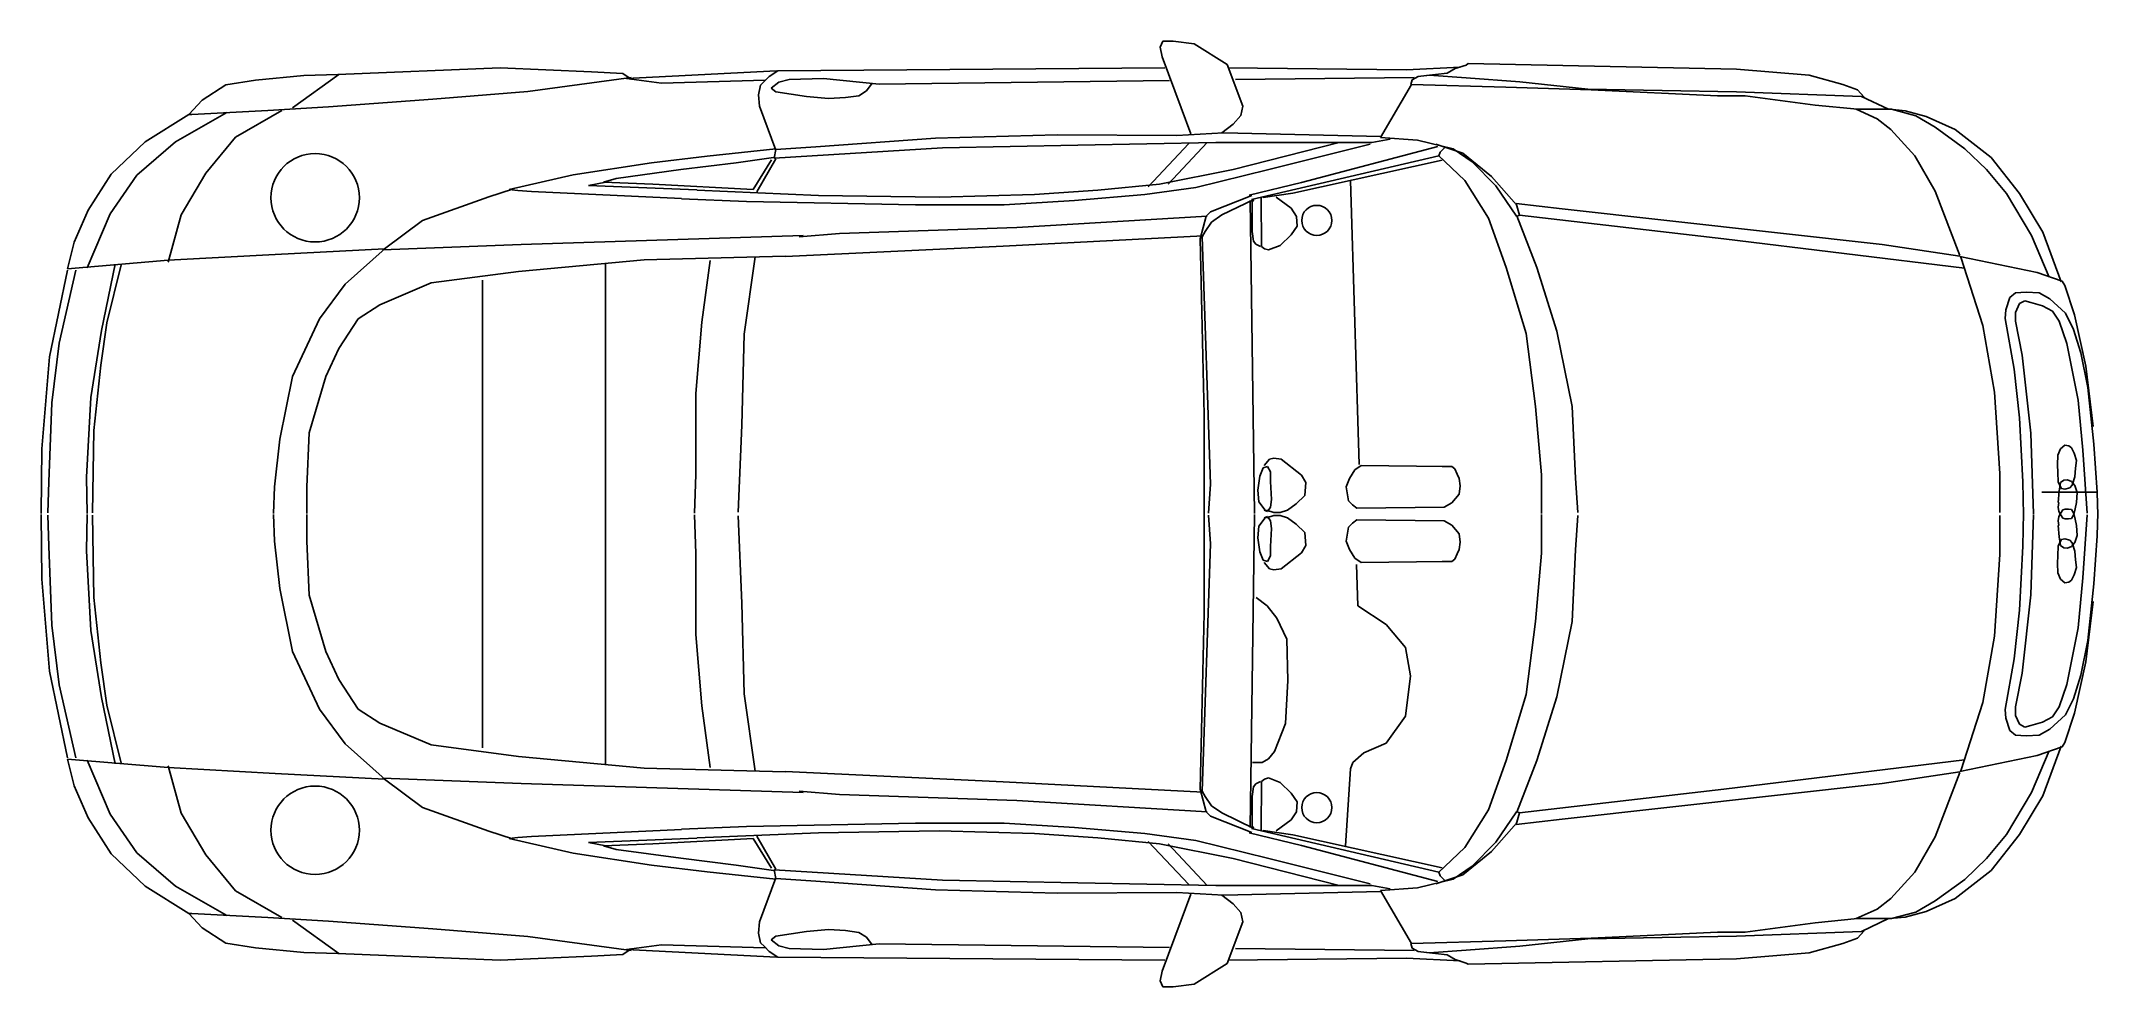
# Model space of a CAD drawing. Header units: millimetres. Extents: x 0 to 4200, y -967 to 965.
import ezdxf

# ---------------------------------------------------------------- set-up
doc = ezdxf.new("R2010")
doc.units = ezdxf.units.MM
doc.layers.add('ceco.net 93', color=7, linetype='Continuous')

msp = doc.modelspace()

# ---------------------------------------------------------------- linework, layer by layer
at = {"layer": 'ceco.net 93'}
for p, q in [((2290.7, 964.7), (2285.3, 952.3)), ((2285.3, 952.3), (2288.9, 932.9)), ((2288.9, 932.9), (2327.9, 828.4)), ((2311.9, 964.7), (2290.7, 964.7)), ((2354.4, 959.4), (2311.9, 964.7)), ((2421.8, 916.9), (2354.4, 959.4)), ((377.3, 875.1), (437.4, 884.8)), ((437.4, 884.8), (536.3, 894.5)), ((608, 896.4), (513, 828.7)), ((536.3, 894.5), (606.1, 896.4)), ((606.1, 896.4), (937.5, 910)), ((937.5, 910), (1123.6, 902.2)), ((1205, 890.6), (993.7, 861.6)), ((1123.6, 902.2), (1187.6, 898.4)), ((1187.6, 898.4), (1205, 886.8)), ((1501.6, 904.2), (1195.3, 888.7)), ((1195.3, 888.7), (1267, 879)), ((1267, 879), (1478.3, 884.8)), ((1469, 874.8), (1476.8, 882.6)), ((1476.8, 882.6), (1486.5, 892.3)), ((1486.5, 892.3), (1504.1, 904)), ((1504.1, 904), (2294.5, 909.9)), ((1527.5, 886.5), (1506.1, 880.6)), ((1597.8, 888.4), (1527.5, 886.5)), ((1711, 876.7), (1597.8, 888.4)), ((2304.3, 884.5), (1711, 876.7)), ((2453.7, 832), (2421.8, 916.9)), ((2423.3, 909.9), (2788.3, 906)), ((2803.9, 890.4), (2438.9, 886.5)), ((2788.3, 906), (2897.6, 911.8)), ((2799.8, 885.7), (2797.1, 876.1)), ((2812.2, 892.6), (2799.8, 885.7)), ((2834.2, 895.4), (2812.2, 892.6)), ((2823.2, 894), (2871.3, 899.5)), ((2909.7, 889.9), (2834.2, 895.4)), ((2871.3, 899.5), (2887.7, 909.1)), ((2887.7, 909.1), (2909.7, 915.9)), ((2909.7, 915.9), (2913.9, 918.7)), ((3019.6, 881.6), (2909.7, 889.9)), ((2913.9, 918.7), (3462, 907.7)), ((3462, 907.7), (3610.3, 895.4)), ((3610.3, 895.4), (3679, 876.1)), ((301.7, 815.1), (328.9, 844.2)), ((328.9, 844.2), (377.3, 875.1)), ((799.9, 846.1), (586.7, 830.6)), ((993.7, 861.6), (799.9, 846.1)), ((1465.1, 855.3), (1469, 874.8)), ((1467, 831.9), (1465.1, 855.3)), ((1506.1, 880.6), (1490.5, 868.9)), ((1490.5, 868.9), (1500.2, 861.1)), ((1500.2, 861.1), (1562.7, 851.4)), ((1562.7, 851.4), (1607.5, 847.5)), ((1607.5, 847.5), (1642.7, 849.4)), ((1642.7, 849.4), (1670, 853.3)), ((1670, 853.3), (1685.6, 863.1)), ((1685.6, 863.1), (1697.3, 878.7)), ((2798.5, 876.1), (2735.3, 767.7)), ((2990.8, 870.7), (2798.5, 876.1)), ((3165.2, 865.2), (2990.8, 870.7)), ((3158.4, 866.5), (3019.6, 881.6)), ((3462, 861), (3158.4, 866.5)), ((3423.5, 852.8), (3165.2, 865.2)), ((3479.8, 852.8), (3423.5, 852.8)), ((3717.5, 851.4), (3462, 861)), ((3622.7, 833.6), (3479.8, 852.8)), ((3679, 876.1), (3709.2, 865.2)), ((3709.2, 865.2), (3723, 850.1)), ((3772.4, 825.4), (3717.5, 851.4)), ((301.7, 815.1), (212.6, 759)), ((379.3, 819), (274.6, 759)), ((307.5, 815.1), (301.7, 815.1)), ((462.6, 822.9), (307.5, 815.1)), ((491.7, 822.9), (396.7, 768.7)), ((586.7, 830.6), (462.6, 822.9)), ((1500.2, 742.2), (1467, 831.9)), ((2327.9, 828.4), (2347.4, 775.4)), ((2434.2, 794.8), (2450.1, 812.5)), ((2450.1, 812.5), (2453.7, 832)), ((3709.2, 825.4), (3622.7, 833.6)), ((3749.2, 805.7), (3706.5, 825.4)), ((3706.5, 825.4), (3778.7, 825.4)), ((3777.1, 784.4), (3749.2, 805.7)), ((3806.6, 822.1), (3775.4, 825.4)), ((3778.7, 825.4), (3828, 812.3)), ((3849.3, 810.6), (3806.6, 822.1)), ((3828, 812.3), (3867.4, 789.3)), ((3908.4, 784.4), (3849.3, 810.6)), ((212.6, 759), (142.8, 693.2)), ((274.6, 759), (195.1, 691.2)), ((396.7, 768.7), (336.6, 695.1)), ((1826.5, 766.5), (1582, 748.8)), ((2074.5, 773.6), (1826.5, 766.5)), ((2319, 771.8), (2074.5, 773.6)), ((2117, 752.4), (2398.7, 757.7)), ((2381, 757.7), (2301.3, 672.7)), ((2414.7, 777.1), (2319, 771.8)), ((2398.7, 757.7), (2717.6, 757.7)), ((2411.1, 777.1), (2434.2, 794.8)), ((2501.5, 775.4), (2414.7, 777.1)), ((2650.3, 757.7), (2434.2, 702.8)), ((2735.4, 770.1), (2501.5, 775.4)), ((2717.6, 757.7), (2754.8, 764.7)), ((2735.3, 767.7), (2810.8, 762.3)), ((2810.8, 762.3), (2883.6, 744.4)), ((3826.3, 730.3), (3777.1, 784.4)), ((3867.4, 789.3), (3928.1, 745)), ((3982.3, 727), (3908.4, 784.4)), ((1086.1, 691.3), (1246.2, 716)), ((1246.2, 716), (1359.9, 729.9)), ((1306.5, 702.2), (1419.3, 716)), ((1359.9, 729.9), (1500.3, 744.7)), ((1419.3, 716), (1495.4, 726.9)), ((1491.4, 722), (1453.9, 661.7)), ((1461.5, 656.8), (1500.5, 724)), ((1496.9, 725.8), (1840.6, 747)), ((1500.5, 743.5), (1496.9, 725.8)), ((1582, 748.8), (1500.5, 743.5)), ((1840.6, 747), (2117, 752.4)), ((2343.8, 755.9), (2260.5, 667.4)), ((2854.4, 730.2), (2471.4, 641.1)), ((2714.1, 754.1), (2506.8, 702.8)), ((2860.9, 721.5), (2556.3, 654.1)), ((2852.2, 749.7), (2573.7, 675.8)), ((2902.9, 736.2), (2847.9, 754)), ((2856.6, 737.8), (2854.2, 730.6)), ((2854.2, 730.6), (2866.3, 718.6)), ((2866.3, 747.4), (2856.6, 737.8)), ((2866.3, 718.6), (2907.2, 680.1)), ((2883.6, 744.4), (2922.1, 718.3)), ((2961.9, 688.2), (2902.9, 736.2)), ((2922.1, 718.3), (2970.2, 669)), ((3867.4, 658.1), (3826.3, 730.3)), ((3928.1, 745), (3972.4, 702.4)), ((4039.8, 653.2), (3982.3, 727)), ((142.8, 693.2), (96.3, 619.6)), ((195.1, 691.2), (140.9, 611.8)), ((336.6, 695.1), (286.2, 609.9)), ((955.6, 661.7), (1086.1, 691.3)), ((1117.7, 669.6), (1153.3, 676.5)), ((1148.4, 676.5), (1174.1, 684.4)), ((1249.2, 672.6), (1148.4, 676.5)), ((1174.1, 684.4), (1306.5, 702.2)), ((1453.9, 661.7), (1249.2, 672.6)), ((2283.6, 672.7), (2157.8, 660.3)), ((2434.2, 702.8), (2283.6, 672.7)), ((2506.8, 702.8), (2358, 665.6)), ((2573.7, 675.8), (2467, 649.8)), ((2673.8, 680.2), (2691.2, 99.9)), ((2907.2, 680.1), (2955.3, 603.2)), ((3012.8, 630.5), (2961.9, 688.2)), ((3972.4, 702.4), (4013.5, 653.2)), ((778.6, 598.3), (914.3, 646.7)), ((914.3, 646.7), (962.7, 662.2)), ((973.4, 659.7), (955.6, 661.7)), ((1001, 657.8), (973.4, 659.7)), ((1307.5, 643), (1001, 657.8)), ((1339.2, 660.7), (1117.7, 669.6)), ((1440.2, 637.3), (1307.4, 642.6)), ((1587.3, 649.7), (1339.3, 660.3)), ((1785.7, 630.3), (1440.2, 637.3)), ((1833.6, 646.2), (1587.3, 649.7)), ((1966.4, 630.3), (1785.7, 630.3)), ((2028.4, 651.5), (1833.6, 646.2)), ((2109.9, 639.1), (1966.4, 630.3)), ((2157.8, 660.3), (2028.4, 651.5)), ((2253.5, 651.5), (2109.9, 639.1)), ((2358, 665.6), (2253.5, 651.5)), ((2472.4, 649.7), (2387.8, 615.9)), ((2476.6, 641.3), (2411, 609.6)), ((2469.2, 638.9), (2477.9, -0.1)), ((2473.2, 636.5), (2475.6, 640)), ((2473.2, 576), (2473.2, 636.5)), ((2492.2, 545.2), (2491, 644.7)), ((2556.3, 654.1), (2495.3, 645.4)), ((2521.8, 645.9), (2552.7, 623.4)), ((2970.2, 669), (3012.8, 607.2)), ((3012.2, 633.4), (3106, 622.1)), ((3018.7, 609.2), (3012.2, 633.4)), ((3918.3, 526.9), (3867.4, 658.1)), ((4013.5, 653.2), (4064.4, 567.9)), ((4087.4, 574.5), (4039.8, 653.2)), ((96.3, 619.6), (67.2, 553.8)), ((140.9, 611.8), (94.3, 501.5)), ((286.2, 609.9), (259.1, 513.1)), ((701, 540.2), (778.6, 598.3)), ((2381.4, 607.4), (1992.1, 584.2)), ((2379.3, 607.4), (2373, 584.2)), ((2389.9, 594.8), (2377.2, 575.7)), ((2387.8, 615.9), (2379.3, 607.4)), ((2411, 609.6), (2389.9, 594.8)), ((2552.7, 623.4), (2563.4, 606.8)), ((2563.4, 606.8), (2564.6, 586.7)), ((2955.3, 603.2), (2991.4, 502.2)), ((3012.8, 607.2), (3018.3, 608.6)), ((3013.1, 608), (3054, 502.2)), ((3435.9, 560.7), (3018.7, 609.2)), ((3106, 622.1), (3759.3, 549.4)), ((67.2, 553.8), (53.6, 499.5)), ((979.9, 549.2), (696.9, 538.7)), ((1556.3, 567.5), (979.9, 549.2)), ((1964.6, 546.2), (1520.3, 525)), ((1630.3, 571.5), (1547.8, 565.2)), ((1992.1, 584.2), (1630.3, 571.5)), ((2373, 567.3), (1964.6, 546.2)), ((2373, 584.2), (2366.6, 561)), ((2366.6, 561), (2375.1, 201.7)), ((2377.2, 575.7), (2370.8, 565.2)), ((2370.8, 565.2), (2387.8, 60.1)), ((2475.6, 555.9), (2473.2, 576)), ((2480.3, 550), (2475.6, 555.9)), ((2489.8, 545.2), (2480.3, 550)), ((2530.2, 547.6), (2506.4, 538.1)), ((2552.7, 568.9), (2530.2, 547.6)), ((2564.6, 586.7), (2552.7, 568.9)), ((3927.5, 500.9), (3435.9, 560.7)), ((3759.3, 549.4), (3917.8, 525.2)), ((4064.4, 567.9), (4100.5, 482.7)), ((4125.1, 472.8), (4087.4, 574.5)), ((53.6, 499.5), (259.1, 517)), ((151, 509.3), (123.2, 373.9)), ((163.3, 507.7), (134, 389.2)), ((259.1, 517), (478.1, 528.6)), ((478.1, 528.6), (701, 540.2)), ((702.2, 541.3), (620.9, 468)), ((1231.4, 517.8), (974.7, 494.2)), ((1152.6, 510.4), (1152.6, -1.1)), ((1519.6, 525.6), (1231.4, 517.8)), ((1366.3, 516.6), (1349, 390.6)), ((1457.8, 524), (1435.5, 365.9)), ((2498.1, 540.5), (2492.2, 545.2)), ((2506.4, 538.1), (2498.1, 540.5)), ((3918.2, 525), (4075.9, 492.4)), ((3920, 523.2), (3965.3, 383.8)), ((53.9, 496.9), (16.9, 320)), ((70.9, 496.9), (37, 347.7)), ((620.9, 468), (568.5, 397.4)), ((796.5, 470.7), (691.7, 426.2)), ((974.7, 494.2), (796.5, 470.7)), ((901, 476.7), (901, -1.1)), ((2991.4, 502.2), (3032.3, 367.6)), ((3054, 502.2), (3094.9, 372.4)), ((4075.9, 492.4), (4126.7, 474.3)), ((4126.7, 474.3), (4132.1, 465.3)), ((4132.1, 465.3), (4152, 405.5)), ((691.7, 426.2), (647.1, 397.4)), ((4020.4, 440.9), (4012.1, 416)), ((4031.4, 450.5), (4020.4, 440.9)), ((4053.5, 451.9), (4031.4, 450.5)), ((4031.4, 410.5), (4039.7, 428.5)), ((4039.7, 428.5), (4050.8, 434)), ((4050.8, 434), (4063.2, 431.2)), ((4079.8, 450.5), (4053.5, 451.9)), ((4063.2, 431.2), (4086.7, 424.3)), ((4101.9, 438.1), (4079.8, 450.5)), ((4086.7, 424.3), (4107.4, 413.3)), ((4133.6, 409.1), (4101.9, 438.1)), ((134, 389.2), (121.7, 303.1)), ((568.5, 397.4), (513.5, 279.6)), ((647.1, 397.4), (607.8, 337.2)), ((1349, 390.6), (1336.6, 244.9)), ((3965.3, 383.8), (3988.9, 248)), ((4012.1, 416), (4010.7, 398.1)), ((4010.7, 398.1), (4028.7, 294.7)), ((4031.4, 392.6), (4031.4, 410.5)), ((4045.2, 323.6), (4031.4, 392.6)), ((4107.4, 413.3), (4121.2, 392.6)), ((4121.2, 392.6), (4136.4, 347.1)), ((4133.6, 409.1), (4150.2, 376)), ((4152, 405.5), (4175.6, 300.5)), ((37, 347.7), (21.6, 226.2)), ((123.2, 373.9), (101.7, 236.9)), ((607.8, 337.2), (581.6, 279.6)), ((1435.5, 365.9), (1430.6, 180.6)), ((3032.3, 367.6), (3051.6, 218.5)), ((3094.9, 372.4), (3126.2, 218.5)), ((4136.4, 347.1), (4159.8, 231.2)), ((4150.2, 376), (4165.4, 327.8)), ((16.9, 320), (1.5, 132.3)), ((121.7, 303.1), (107.8, 169.2)), ((4028.7, 294.7), (4039.7, 195.4)), ((4063.2, 163.7), (4045.2, 323.6)), ((4165.4, 327.8), (4179.2, 257.4)), ((4175.6, 300.5), (4190.1, 177.4)), ((513.5, 279.6), (487.3, 151.4)), ((581.6, 279.6), (547.6, 164.5)), ((4179.2, 257.4), (4191.6, 141.6)), ((21.6, 226.2), (15.4, 64.6)), ((101.7, 236.9), (92.4, 73.8)), ((1336.6, 244.9), (1336.6, 79.4)), ((3051.6, 218.5), (3063.6, 79.1)), ((3126.2, 218.5), (3133.4, 71.9)), ((3988.9, 248), (3999.8, 81.5)), ((4159.8, 231.2), (4169.5, 129.2)), ((107.8, 169.2), (104.7, 1.5)), ((1430.6, 180.6), (1423.2, 2.8)), ((2375.1, 201.7), (2375.1, -3.3)), ((4039.7, 195.4), (4046.6, 64.4)), ((1.5, 132.3), (0, 0)), ((487.3, 151.4), (476.8, 54.6)), ((547.6, 164.5), (542.3, 54.6)), ((4068.7, -0.5), (4063.2, 163.7)), ((4123.8, 132.2), (4118.2, 119.2)), ((4132.2, 139.7), (4123.8, 132.2)), ((4140.6, 137.8), (4132.2, 139.7)), ((4146.1, 134.1), (4140.6, 137.8)), ((4151.7, 122.9), (4146.1, 134.1)), ((4169.5, 129.2), (4177.8, 0.9)), ((4191.6, 141.6), (4198.5, 43.7)), ((2488.8, 76), (2495.3, 93.4)), ((2495.3, 93.4), (2504, 95.6)), ((2497.5, 97.7), (2508.4, 110.8)), ((2504, 95.6), (2510.6, 84.7)), ((2508.4, 110.8), (2517.1, 113)), ((2510.6, 84.7), (2510.6, 65.1)), ((2517.1, 113), (2532.3, 110.8)), ((2532.3, 110.8), (2573.7, 78.2)), ((2682.5, 89), (2671.6, 71.7)), ((2695.5, 97.7), (2682.5, 89)), ((2865.2, 95.6), (2695.5, 97.7)), ((2880.5, 95.6), (2860.9, 95.6)), ((2887, 91.2), (2880.5, 95.6)), ((2891.3, 80.4), (2887, 91.2)), ((4118.2, 119.2), (4117.2, 99.6)), ((4117.2, 99.6), (4118.2, 83.8)), ((4156.4, 108), (4151.7, 122.9)), ((4152.7, 74.5), (4154.5, 92.2)), ((4154.5, 92.2), (4156.4, 108)), ((15.4, 64.6), (13.9, 1.5)), ((92.4, 73.8), (94, 0)), ((476.8, 54.6), (474.2, -0.4)), ((542.3, 54.6), (542.3, -0.4)), ((1336.6, 79.4), (1334.1, 0.3)), ((2387.8, 60.1), (2383.5, 0.9)), ((2484.5, 47.8), (2488.8, 76)), ((2486.6, 23.8), (2484.5, 47.8)), ((2510.6, 65.1), (2512.7, 28.2)), ((2573.7, 78.2), (2582.4, 63)), ((2582.4, 63), (2580.2, 36.9)), ((2671.6, 71.7), (2665.1, 54.3)), ((2665.1, 54.3), (2669.4, 26)), ((2895.7, 71.7), (2891.3, 80.4)), ((2897.9, 56.4), (2895.7, 71.7)), ((2895.7, 39.1), (2897.9, 56.4)), ((3063.6, 79.1), (3063.6, -0.2)), ((3133.4, 71.9), (3138.2, 2.2)), ((3999.8, 81.5), (3999.8, 1.8)), ((4046.6, 64.4), (4048, -3.2)), ((4198.5, 43.7), (4085.3, 43.7)), ((4118.2, 83.8), (4119.1, 64.3)), ((4119.1, 64.3), (4125.6, 50.3)), ((4119.1, 22.3), (4121, 45.6)), ((4121, 45.6), (4123.8, 63.3)), ((4123.8, 63.3), (4130.3, 68)), ((4125.6, 51.2), (4132.2, 49.4)), ((4130.3, 68), (4137.8, 68.9)), ((4132.2, 49.4), (4142.4, 52.1)), ((4137.8, 68.9), (4146.1, 65.2)), ((4142.4, 52.1), (4147.1, 57.7)), ((4146.1, 65.2), (4152.7, 56.8)), ((4147.1, 57.7), (4152.7, 74.5)), ((4152.7, 56.8), (4157.3, 42.8)), ((4157.3, 42.8), (4156.4, 22.3)), ((4198.5, 43.7), (4199.9, -3.2)), ((2375.1, -203.9), (2375.1, 1.1)), ((2499.7, 6.5), (2486.6, 23.8)), ((2504, 4.3), (2497.5, 6.5)), ((2517.1, 2.1), (2501.9, 6.5)), ((2510.6, 13), (2504, 4.3)), ((2512.7, 28.2), (2510.6, 13)), ((2530.1, 2.1), (2517.1, 2.1)), ((2545.4, 6.5), (2530.1, 2.1)), ((2562.8, 19.5), (2545.4, 6.5)), ((2580.2, 36.9), (2562.8, 19.5)), ((2669.4, 26), (2678.1, 17.3)), ((2678.1, 17.3), (2686.8, 10.8)), ((2686.8, 10.8), (2865.2, 13)), ((2865.2, 13), (2880.5, 21.7)), ((2880.5, 21.7), (2895.7, 39.1)), ((4046.6, -66.6), (4048, 1)), ((4119.1, 13), (4120, 22.3)), ((4120, 3.7), (4119.1, 13)), ((4123.8, -1.9), (4120, 3.7)), ((4128.4, 7.1), (4123.8, -0.4)), ((4133.1, 8.9), (4128.4, 7.1)), ((4139.6, 8.9), (4133.1, 8.9)), ((4146.1, 8), (4139.6, 8.9)), ((4150.8, -0.4), (4146.1, 8)), ((4153.6, 9.3), (4150.8, -1.9)), ((4156.4, 22.3), (4153.6, 9.3)), ((4198.5, -45.9), (4199.9, 1)), ((1.5, -134.5), (0, -2.2)), ((15.4, -66.9), (13.9, -3.8)), ((92.4, -76.1), (94, -2.2)), ((107.8, -171.5), (104.7, -3.8)), ((476.8, -56.8), (474.2, -1.9)), ((542.3, -56.8), (542.3, -1.9)), ((901, -478.9), (901, -1.1)), ((1152.6, -512.7), (1152.6, -1.1)), ((1336.6, -81.6), (1334.1, -2.5)), ((1430.6, -182.9), (1423.2, -5)), ((2387.8, -62.3), (2383.5, -3.2)), ((2469.2, -641.1), (2477.9, -2.2)), ((2486.6, -26.1), (2484.5, -50)), ((2499.7, -8.7), (2486.6, -26.1)), ((2504, -6.5), (2497.5, -8.7)), ((2517.1, -4.3), (2501.9, -8.7)), ((2510.6, -15.2), (2504, -6.5)), ((2512.7, -30.4), (2510.6, -15.2)), ((2510.6, -67.4), (2512.7, -30.4)), ((2530.1, -4.3), (2517.1, -4.3)), ((2545.4, -8.7), (2530.1, -4.3)), ((2562.8, -21.7), (2545.4, -8.7)), ((2580.2, -39.1), (2562.8, -21.7)), ((2582.4, -65.2), (2580.2, -39.1)), ((2665.1, -56.5), (2669.4, -28.3)), ((2669.4, -28.3), (2678.1, -19.6)), ((2678.1, -19.6), (2686.8, -13)), ((2686.8, -13), (2865.2, -15.2)), ((2865.2, -15.2), (2880.5, -23.9)), ((2880.5, -23.9), (2895.7, -41.3)), ((2895.7, -41.3), (2897.9, -58.7)), ((3063.6, -81.3), (3063.6, -2)), ((3133.4, -74.1), (3138.2, -4.4)), ((3999.8, -83.7), (3999.8, -4)), ((4068.7, -1.8), (4063.2, -165.9)), ((4120, -6), (4119.1, -15.3)), ((4119.1, -15.3), (4120, -24.6)), ((4119.1, -24.6), (4121, -47.9)), ((4123.8, -0.4), (4120, -6)), ((4128.4, -9.3), (4123.8, -1.9)), ((4133.1, -11.2), (4128.4, -9.3)), ((4139.6, -11.2), (4133.1, -11.2)), ((4146.1, -10.2), (4139.6, -11.2)), ((4150.8, -1.9), (4146.1, -10.2)), ((4153.6, -11.5), (4150.8, -0.4)), ((4156.4, -24.6), (4153.6, -11.5)), ((4157.3, -45.1), (4156.4, -24.6)), ((4169.5, -131.4), (4177.8, -3.1)), ((21.6, -228.4), (15.4, -66.9)), ((101.7, -239.2), (92.4, -76.1)), ((487.3, -153.6), (476.8, -56.8)), ((547.6, -166.7), (542.3, -56.8)), ((1336.6, -247.1), (1336.6, -81.6)), ((2370.8, -567.4), (2387.8, -62.3)), ((2484.5, -50), (2488.8, -78.2)), ((2488.8, -78.2), (2495.3, -95.6)), ((2510.6, -86.9), (2510.6, -67.4)), ((2532.3, -113), (2573.7, -80.4)), ((2573.7, -80.4), (2582.4, -65.2)), ((2671.6, -73.9), (2665.1, -56.5)), ((2682.5, -91.3), (2671.6, -73.9)), ((2891.3, -82.6), (2887, -93.5)), ((2895.7, -73.9), (2891.3, -82.6)), ((2897.9, -58.7), (2895.7, -73.9)), ((3051.6, -220.8), (3063.6, -81.3)), ((3126.2, -220.8), (3133.4, -74.1)), ((3988.9, -250.3), (3999.8, -83.7)), ((4039.7, -197.6), (4046.6, -66.6)), ((4118.2, -86), (4119.1, -66.5)), ((4119.1, -66.5), (4125.6, -52.5)), ((4121, -47.9), (4123.8, -65.6)), ((4123.8, -65.6), (4130.3, -70.2)), ((4125.6, -53.5), (4132.2, -51.6)), ((4130.3, -70.2), (4137.8, -71.1)), ((4132.2, -51.6), (4142.4, -54.4)), ((4137.8, -71.1), (4146.1, -67.4)), ((4142.4, -54.4), (4147.1, -60)), ((4146.1, -67.4), (4152.7, -59)), ((4147.1, -60), (4152.7, -76.7)), ((4152.7, -59), (4157.3, -45.1)), ((4152.7, -76.7), (4154.5, -94.4)), ((4191.6, -143.8), (4198.5, -45.9)), ((2495.3, -95.6), (2504, -97.8)), ((2497.5, -100), (2508.4, -113)), ((2504, -97.8), (2510.6, -86.9)), ((2508.4, -113), (2517.1, -115.2)), ((2517.1, -115.2), (2532.3, -113)), ((2695.5, -100), (2682.5, -91.3)), ((2686.3, -104), (2688.8, -189)), ((2865.2, -97.8), (2695.5, -100)), ((2880.5, -97.8), (2860.9, -97.8)), ((2887, -93.5), (2880.5, -97.8)), ((4117.2, -101.9), (4118.2, -86)), ((4118.2, -121.4), (4117.2, -101.9)), ((4123.8, -134.5), (4118.2, -121.4)), ((4151.7, -125.2), (4146.1, -136.3)), ((4156.4, -110.3), (4151.7, -125.2)), ((4154.5, -94.4), (4156.4, -110.3)), ((16.9, -322.2), (1.5, -134.5)), ((513.5, -281.9), (487.3, -153.6)), ((581.6, -281.9), (547.6, -166.7)), ((4063.2, -165.9), (4045.2, -325.9)), ((4132.2, -141.9), (4123.8, -134.5)), ((4140.6, -140.1), (4132.2, -141.9)), ((4146.1, -136.3), (4140.6, -140.1)), ((4159.8, -233.5), (4169.5, -131.4)), ((4179.2, -259.7), (4191.6, -143.8)), ((121.7, -305.3), (107.8, -171.5)), ((1435.5, -368.2), (1430.6, -182.9)), ((2366.6, -563.2), (2375.1, -203.9)), ((2481.1, -171.5), (2503.6, -189)), ((2503.6, -189), (2523.6, -214)), ((2688.8, -189), (2746.4, -226.5)), ((4028.7, -296.9), (4039.7, -197.6)), ((4175.6, -302.8), (4190.1, -179.6)), ((37, -349.9), (21.6, -228.4)), ((123.2, -376.1), (101.7, -239.2)), ((1349, -392.9), (1336.6, -247.1)), ((2523.6, -214), (2543.6, -256.5)), ((2746.4, -226.5), (2786.4, -274)), ((3032.3, -369.8), (3051.6, -220.8)), ((3094.9, -374.6), (3126.2, -220.8)), ((3965.3, -386), (3988.9, -250.3)), ((4136.4, -349.3), (4159.8, -233.5)), ((568.5, -399.6), (513.5, -281.9)), ((607.8, -339.4), (581.6, -281.9)), ((2543.6, -256.5), (2546.1, -341.5)), ((2786.4, -274), (2796.4, -331.5)), ((4165.4, -330), (4179.2, -259.7)), ((53.9, -499.2), (16.9, -322.2)), ((134, -391.5), (121.7, -305.3)), ((2796.4, -331.5), (2786.4, -414)), ((4010.7, -400.3), (4028.7, -296.9)), ((4045.2, -325.9), (4031.4, -394.8)), ((4150.2, -378.3), (4165.4, -330)), ((4152, -407.8), (4175.6, -302.8)), ((70.9, -499.2), (37, -349.9)), ((151, -511.5), (123.2, -376.1)), ((647.1, -399.6), (607.8, -339.4)), ((1457.8, -526.3), (1435.5, -368.2)), ((2546.1, -341.5), (2541.1, -429)), ((2991.4, -504.4), (3032.3, -369.8)), ((3054, -504.4), (3094.9, -374.6)), ((4121.2, -394.8), (4136.4, -349.3)), ((163.3, -510), (134, -391.5)), ((620.9, -470.3), (568.5, -399.6)), ((691.7, -428.4), (647.1, -399.6)), ((1366.3, -518.9), (1349, -392.9)), ((2786.4, -414), (2746.4, -469)), ((3920, -525.4), (3965.3, -386)), ((4012.1, -418.3), (4010.7, -400.3)), ((4020.4, -443.1), (4012.1, -418.3)), ((4031.4, -394.8), (4031.4, -412.8)), ((4031.4, -412.8), (4039.7, -430.7)), ((4086.7, -426.6), (4107.4, -415.5)), ((4133.6, -411.4), (4101.9, -440.3)), ((4107.4, -415.5), (4121.2, -394.8)), ((4132.1, -467.5), (4152, -407.8)), ((4133.6, -411.4), (4150.2, -378.3)), ((796.5, -472.9), (691.7, -428.4)), ((2541.1, -429), (2518.6, -486.5)), ((4031.4, -452.8), (4020.4, -443.1)), ((4053.5, -454.1), (4031.4, -452.8)), ((4039.7, -430.7), (4050.8, -436.2)), ((4050.8, -436.2), (4063.2, -433.4)), ((4079.8, -452.8), (4053.5, -454.1)), ((4063.2, -433.4), (4086.7, -426.6)), ((4101.9, -440.3), (4079.8, -452.8)), ((53.6, -501.8), (259.1, -519.2)), ((67.2, -556), (53.6, -501.8)), ((140.9, -614.1), (94.3, -503.7)), ((702.2, -543.6), (620.9, -470.3)), ((974.7, -496.4), (796.5, -472.9)), ((1231.4, -520), (974.7, -496.4)), ((2506.1, -501.5), (2493.6, -509)), ((2518.6, -486.5), (2506.1, -501.5)), ((2701.3, -489), (2678.8, -509)), ((2746.4, -469), (2701.3, -489)), ((3927.5, -503.2), (3435.9, -562.9)), ((3918.2, -527.3), (4075.9, -494.7)), ((4064.4, -570.2), (4100.5, -484.9)), ((4075.9, -494.7), (4126.7, -476.6)), ((4125.1, -475.1), (4087.4, -576.7)), ((4126.7, -476.6), (4132.1, -467.5)), ((286.2, -612.1), (259.1, -515.3)), ((259.1, -519.2), (478.1, -530.8)), ((478.1, -530.8), (701, -542.4)), ((979.9, -551.4), (696.9, -540.9)), ((701, -542.4), (778.6, -600.5)), ((1519.6, -527.9), (1231.4, -520)), ((1964.6, -548.4), (1520.3, -527.3)), ((2478.6, -509), (2473.6, -509)), ((2493.6, -509), (2478.6, -509)), ((2498.1, -542.7), (2492.2, -547.5)), ((2506.4, -540.3), (2498.1, -542.7)), ((2530.2, -549.8), (2506.4, -540.3)), ((2673.8, -521.5), (2663.8, -679)), ((2678.8, -509), (2673.8, -521.5)), ((2955.3, -605.4), (2991.4, -504.4)), ((3013.1, -610.2), (3054, -504.4)), ((3759.3, -551.6), (3917.8, -527.4)), ((3918.3, -529.2), (3867.4, -660.4)), ((96.3, -621.8), (67.2, -556)), ((1556.3, -569.7), (979.9, -551.4)), ((1630.3, -573.8), (1547.8, -567.4)), ((1992.1, -586.4), (1630.3, -573.8)), ((2373, -569.5), (1964.6, -548.4)), ((2381.4, -609.7), (1992.1, -586.4)), ((2373, -586.4), (2366.6, -563.2)), ((2377.2, -578), (2370.8, -567.4)), ((2379.3, -609.7), (2373, -586.4)), ((2389.9, -597), (2377.2, -578)), ((2475.6, -558.1), (2473.2, -578.3)), ((2473.2, -578.3), (2473.2, -638.7)), ((2480.3, -552.2), (2475.6, -558.1)), ((2489.8, -547.5), (2480.3, -552.2)), ((2492.2, -547.5), (2491, -647)), ((2552.7, -571.2), (2530.2, -549.8)), ((2564.6, -588.9), (2552.7, -571.2)), ((3435.9, -562.9), (3018.7, -611.4)), ((3106, -624.3), (3759.3, -551.6)), ((4013.5, -655.4), (4064.4, -570.2)), ((4087.4, -576.7), (4039.8, -655.4)), ((142.8, -695.4), (96.3, -621.8)), ((195.1, -693.5), (140.9, -614.1)), ((336.6, -697.3), (286.2, -612.1)), ((778.6, -600.5), (914.3, -648.9)), ((2387.8, -618.1), (2379.3, -609.7)), ((2472.4, -651.9), (2387.8, -618.1)), ((2411, -611.8), (2389.9, -597)), ((2476.6, -643.5), (2411, -611.8)), ((2521.8, -648.2), (2552.7, -625.7)), ((2552.7, -625.7), (2563.4, -609.1)), ((2563.4, -609.1), (2564.6, -588.9)), ((2907.2, -682.3), (2955.3, -605.4)), ((2970.2, -671.2), (3012.8, -609.4)), ((3018.7, -611.4), (3012.2, -635.6)), ((3012.2, -635.6), (3106, -624.3)), ((3012.8, -609.4), (3018.3, -610.8)), ((914.3, -648.9), (962.7, -664.4)), ((973.4, -662), (955.6, -664)), ((955.6, -664), (1086.1, -693.6)), ((1001, -660), (973.4, -662)), ((1307.5, -645.2), (1001, -660)), ((1339.2, -663), (1117.7, -671.9)), ((1117.7, -671.9), (1153.3, -678.8)), ((1453.9, -664), (1249.2, -674.8)), ((1440.2, -639.6), (1307.4, -644.9)), ((1587.3, -652), (1339.3, -662.6)), ((1785.7, -632.5), (1440.2, -639.6)), ((1491.4, -724.2), (1453.9, -664)), ((1461.5, -659), (1500.5, -726.3)), ((1833.6, -648.4), (1587.3, -652)), ((1966.4, -632.5), (1785.7, -632.5)), ((2028.4, -653.7), (1833.6, -648.4)), ((2109.9, -641.3), (1966.4, -632.5)), ((2157.8, -662.6), (2028.4, -653.7)), ((2253.5, -653.7), (2109.9, -641.3)), ((2283.6, -675), (2157.8, -662.6)), ((2358, -667.9), (2253.5, -653.7)), ((2343.8, -758.1), (2260.5, -669.7)), ((2506.8, -705), (2358, -667.9)), ((2573.7, -678.1), (2467, -652)), ((2854.4, -732.4), (2471.4, -643.3)), ((2473.2, -638.7), (2475.6, -642.2)), ((2556.3, -656.3), (2495.3, -647.6)), ((2860.9, -723.7), (2556.3, -656.3)), ((2922.1, -720.6), (2970.2, -671.2)), ((3012.8, -632.8), (2961.9, -690.4)), ((3867.4, -660.4), (3826.3, -732.5)), ((3972.4, -704.6), (4013.5, -655.4)), ((4039.8, -655.4), (3982.3, -729.2)), ((212.6, -761.2), (142.8, -695.4)), ((274.6, -761.2), (195.1, -693.5)), ((396.7, -770.9), (336.6, -697.3)), ((1086.1, -693.6), (1246.2, -718.3)), ((1249.2, -674.8), (1148.4, -678.8)), ((1148.4, -678.8), (1174.1, -686.7)), ((1174.1, -686.7), (1306.5, -704.4)), ((1306.5, -704.4), (1419.3, -718.3)), ((2434.2, -705), (2283.6, -675)), ((2381, -759.9), (2301.3, -675)), ((2650.3, -759.9), (2434.2, -705)), ((2714.1, -756.4), (2506.8, -705)), ((2852.2, -752), (2573.7, -678.1)), ((2866.3, -720.8), (2907.2, -682.3)), ((2961.9, -690.4), (2902.9, -738.4)), ((3928.1, -747.3), (3972.4, -704.6)), ((1246.2, -718.3), (1359.9, -732.1)), ((1359.9, -732.1), (1500.3, -746.9)), ((1419.3, -718.3), (1495.4, -729.1)), ((1500.2, -744.4), (1467, -834.1)), ((1500.5, -745.7), (1496.9, -728)), ((1496.9, -728), (1840.6, -749.3)), ((1582, -751.1), (1500.5, -745.7)), ((1826.5, -768.7), (1582, -751.1)), ((1840.6, -749.3), (2117, -754.6)), ((2117, -754.6), (2398.7, -759.9)), ((2810.8, -764.5), (2883.6, -746.7)), ((2902.9, -738.4), (2847.9, -756.3)), ((2854.2, -732.8), (2866.3, -720.8)), ((2856.6, -740), (2854.2, -732.8)), ((2866.3, -749.6), (2856.6, -740)), ((2883.6, -746.7), (2922.1, -720.6)), ((3826.3, -732.5), (3777.1, -786.6)), ((3867.4, -791.5), (3928.1, -747.3)), ((3982.3, -729.2), (3908.4, -786.6)), ((301.7, -817.4), (212.6, -761.2)), ((379.3, -821.2), (274.6, -761.2)), ((491.7, -825.1), (396.7, -770.9)), ((2074.5, -775.8), (1826.5, -768.7)), ((2319, -774.1), (2074.5, -775.8)), ((2414.7, -779.4), (2319, -774.1)), ((2327.9, -830.7), (2347.4, -777.6)), ((2398.7, -759.9), (2717.6, -759.9)), ((2411.1, -779.4), (2434.2, -797.1)), ((2501.5, -777.6), (2414.7, -779.4)), ((2434.2, -797.1), (2450.1, -814.8)), ((2735.4, -772.3), (2501.5, -777.6)), ((2717.6, -759.9), (2754.8, -767)), ((2735.3, -770), (2810.8, -764.5)), ((2798.5, -878.4), (2735.3, -770)), ((3777.1, -786.6), (3749.2, -807.9)), ((3828, -814.5), (3867.4, -791.5)), ((3908.4, -786.6), (3849.3, -812.9)), ((307.5, -817.4), (301.7, -817.4)), ((301.7, -817.4), (328.9, -846.4)), ((462.6, -825.1), (307.5, -817.4)), ((586.7, -832.8), (462.6, -825.1)), ((608, -898.7), (513, -830.9)), ((799.9, -848.3), (586.7, -832.8)), ((1467, -834.1), (1465.1, -857.5)), ((2288.9, -935.1), (2327.9, -830.7)), ((2453.7, -834.2), (2421.8, -919.2)), ((2450.1, -814.8), (2453.7, -834.2)), ((3622.7, -835.8), (3479.8, -855.1)), ((3709.2, -827.6), (3622.7, -835.8)), ((3749.2, -807.9), (3706.5, -827.6)), ((3706.5, -827.6), (3778.7, -827.6)), ((3772.4, -827.6), (3717.5, -853.7)), ((3806.6, -824.3), (3775.4, -827.6)), ((3778.7, -827.6), (3828, -814.5)), ((3849.3, -812.9), (3806.6, -824.3)), ((328.9, -846.4), (377.3, -877.4)), ((377.3, -877.4), (437.4, -887.1)), ((993.7, -863.8), (799.9, -848.3)), ((1205, -892.9), (993.7, -863.8)), ((1195.3, -890.9), (1267, -881.2)), ((1267, -881.2), (1478.3, -887.1)), ((1465.1, -857.5), (1469, -877)), ((1469, -877), (1476.8, -884.8)), ((1490.5, -871.2), (1500.2, -863.4)), ((1506.1, -882.8), (1490.5, -871.2)), ((1500.2, -863.4), (1562.7, -853.6)), ((1562.7, -853.6), (1607.5, -849.7)), ((1711, -879), (1597.8, -890.6)), ((1607.5, -849.7), (1642.7, -851.7)), ((1642.7, -851.7), (1670, -855.6)), ((1670, -855.6), (1685.6, -865.3)), ((1685.6, -865.3), (1697.3, -880.9)), ((2304.3, -886.7), (1711, -879)), ((2799.8, -888), (2797.1, -878.4)), ((2990.8, -872.9), (2798.5, -878.4)), ((3165.2, -867.4), (2990.8, -872.9)), ((3158.4, -868.8), (3019.6, -883.9)), ((3462, -863.3), (3158.4, -868.8)), ((3423.5, -855.1), (3165.2, -867.4)), ((3479.8, -855.1), (3423.5, -855.1)), ((3717.5, -853.7), (3462, -863.3)), ((3610.3, -897.6), (3679, -878.4)), ((3679, -878.4), (3709.2, -867.4)), ((3709.2, -867.4), (3723, -852.3)), ((437.4, -887.1), (536.3, -896.7)), ((536.3, -896.7), (606.1, -898.7)), ((606.1, -898.7), (937.5, -912.2)), ((937.5, -912.2), (1123.6, -904.5)), ((1123.6, -904.5), (1187.6, -900.6)), ((1187.6, -900.6), (1205, -889)), ((1501.6, -906.4), (1195.3, -890.9)), ((1476.8, -884.8), (1486.5, -894.5)), ((1486.5, -894.5), (1504.1, -906.2)), ((1504.1, -906.2), (2294.5, -912.1)), ((1527.5, -888.7), (1506.1, -882.8)), ((1597.8, -890.6), (1527.5, -888.7)), ((2421.8, -919.2), (2354.4, -961.6)), ((2423.3, -912.1), (2788.3, -908.2)), ((2803.9, -892.6), (2438.9, -888.7)), ((2788.3, -908.2), (2897.6, -914)), ((2812.2, -894.8), (2799.8, -888)), ((2834.2, -897.6), (2812.2, -894.8)), ((2823.2, -896.2), (2871.3, -901.7)), ((2909.7, -892.1), (2834.2, -897.6)), ((2871.3, -901.7), (2887.7, -911.3)), ((2887.7, -911.3), (2909.7, -918.2)), ((3019.6, -883.9), (2909.7, -892.1)), ((2909.7, -918.2), (2913.9, -920.9)), ((2913.9, -920.9), (3462, -909.9)), ((3462, -909.9), (3610.3, -897.6)), ((2285.3, -954.6), (2288.9, -935.1)), ((2290.7, -966.9), (2285.3, -954.6)), ((2354.4, -961.6), (2311.9, -966.9)), ((2311.9, -966.9), (2290.7, -966.9))]:
    msp.add_line(p, q, dxfattribs=at)
for centre, radius in [((559.5, 644.8), 90.3), ((2604.9, 598.5), 30.8), ((559.5, -647), 90.3), ((2604.9, -600.8), 30.8)]:
    msp.add_circle(centre, radius, dxfattribs=at)

doc.saveas('drawing.dxf')
